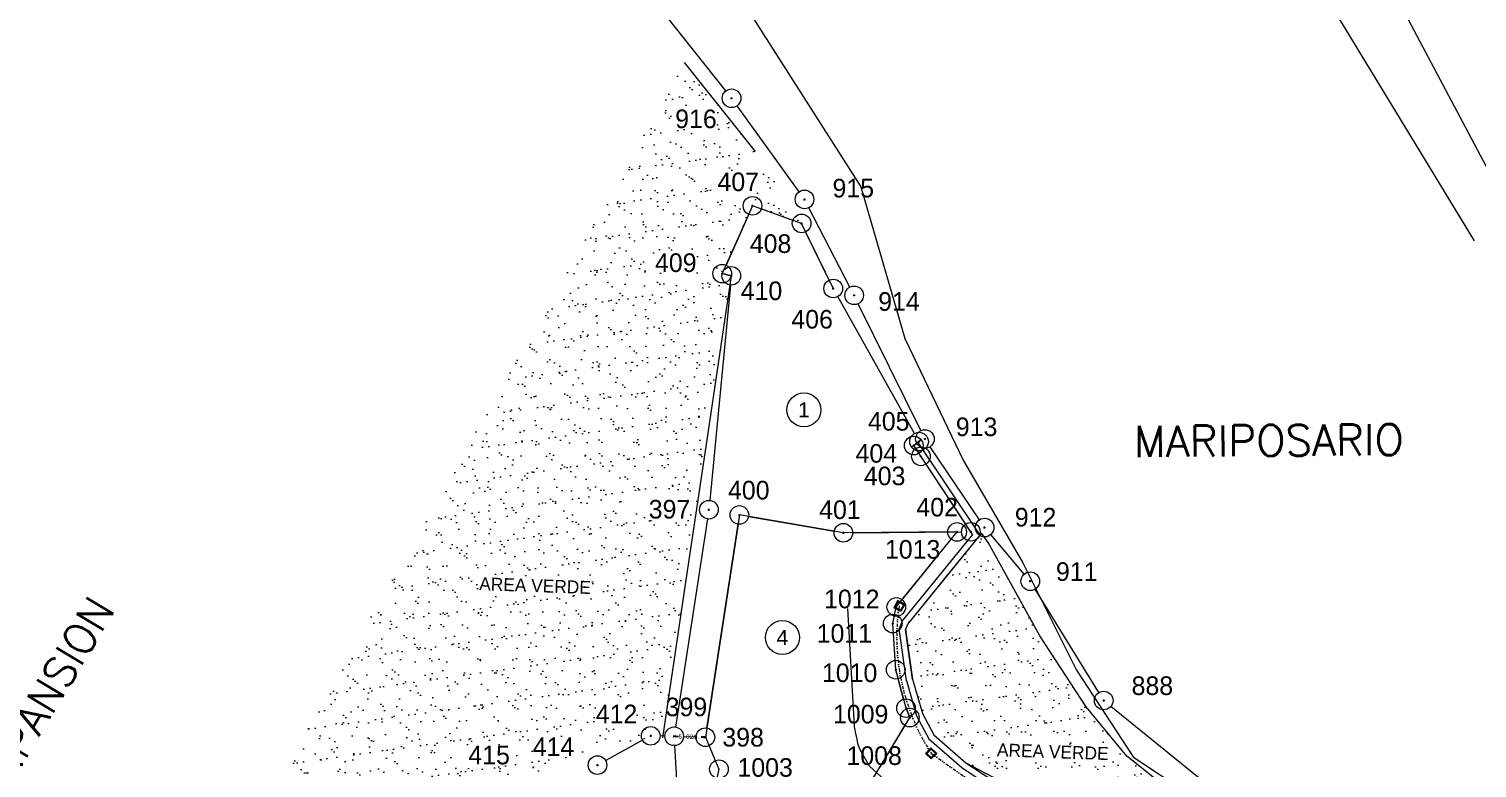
# Model space of a CAD drawing. Header units: metres. Extents: x 610261 to 617471, y 1314831 to 1317846.
# Drawn here: x 614426.2 to 614659.5, y 1316895.9 to 1317015 of the extents above; entities that cross this region are included whole.
import ezdxf
from ezdxf.enums import TextEntityAlignment as Align

# ---------------------------------------------------------------- set-up
doc = ezdxf.new("R2010")
doc.units = ezdxf.units.M
doc.header["$PDMODE"] = 34
doc.header["$PDSIZE"] = 0.15
doc.linetypes.add('$$DIVIDE$$', pattern=[1.252, 0.5, -0.25, 0.001, -0.25, 0.001, -0.25])
for name, color, linetype, lineweight in [('11. division lotes', 12, 'Continuous', 0), ('20. poligonos', 201, 'Continuous', 0), ('24. numeros lotes', 10, 'Continuous', 0), ('33. areas verdes', 72, 'Continuous', 0), ('34. muros', 7, 'Continuous', 0), ('38. polilinea lotes', 31, 'Continuous', 0), ('ARBOLES', 1, 'Continuous', 0)]:
    doc.layers.add(name, color=color, linetype=linetype, lineweight=lineweight)
for name, color, linetype in [('2', 1, 'Continuous'), ('CVL_CUADCON_LIN', 8, 'Continuous'), ('Polígono', 7, 'Continuous'), ('textos_terrenos colindantes', 4, 'Continuous')]:
    doc.layers.add(name, color=color, linetype=linetype)
doc.styles.add('ARIAL', font='arial.ttf', dxfattribs={"width": 0.8, "height": 0.039688})
doc.styles.add('Courier', font='cour.ttf')
doc.styles.add('ROMANS', font='monotxt.shx', dxfattribs={"height": 0.7})
doc.styles.add('style1', font='romans.shx')
doc.dimstyles.new('STANDARD$0', dxfattribs={"dimtxt": 0.6, "dimasz": 0.5, "dimexe": 0.125, "dimexo": 0.000625, "dimgap": 0.0625, "dimtad": 0, "dimzin": 1, "dimdsep": 46, "dimtxsty": 'ROMANS', "dimblk1": 'ARCHTICK', "dimblk2": 'ARCHTICK', "dimsah": 1, "dimcen": 2.5, "dimclrd": 1, "dimclre": 1, "dimclrt": 30, "dimaunit": 1, "dimadec": 0, "dimazin": 0, "dimtfac": 1, "dimtofl": 0, "dimtmove": 1, "dimatfit": 3, "dimldrblk": 'ARCHTICK', "dimfxl": 1, "dimtolj": 1, "dimtzin": 1, "dimarcsym": 0})
pattern_1 = [(37.93167, (603121.183, 1316989.973), (-0.1550166, 3.852594), [0, -3.040004, 0, -3.4000045, 0, -3.2500043]), (7.93167, (603121.183, 1316989.973), (3.496934, 5.670806), [0, -1.6400022, 0, -2.7400036, 0, -1.0500014]), (327.93167, (603118.723, 1316989.9544), (6.22803, 0.0582416), [0, -1.0000013, 0, -3.6000048, 0, -4.7000062]), (317.93167, (603118.723, 1316989.9544), (5.998866, 1.8006), [0, -0.5000007, 0, -2.360003, 0, -2.7000036])]

# ---------------------------------------------------------------- blocks, each defined once
blk = doc.blocks.new('232')
at = {"layer": '33. areas verdes', "lineweight": 0}
h = blk.add_hatch(dxfattribs=at)
h.set_pattern_fill('AR-SAND', color=256, scale=2.000003, angle=0.4317, style=0)
h.set_pattern_definition(pattern_1)
h.paths.add_polyline_path([(605333.12, 1318586.99), (605335.11, 1318586.6), (605336.68, 1318586.29), (605338.66, 1318585.89), (605340.12, 1318585.6), (605340.88, 1318585.45), (605343.12, 1318585.01), (605345.36, 1318584.56), (605349.05, 1318583.83), (605353.84, 1318582.85), (605371.28, 1318579.92), (605368.6, 1318586.17), (605372.49, 1318590.42), (605386.17, 1318596.43), (605397.38, 1318597.98), (605408.48, 1318672.42), (605407.02, 1318672.77), (605411.89, 1318683.7), (605419.81, 1318680.86), (605412.39, 1318692.45), (605400.96, 1318706.78), (605372.37, 1318656.16), (605370.06, 1318652.08), (605356.87, 1318628.85), (605351.95, 1318620.18), (605348.35, 1318613.84), (605342.65, 1318603.79), (605341.2, 1318601.23), (605338.33, 1318596.18)])
h = blk.add_hatch(dxfattribs=at)
h.set_pattern_fill('AR-SAND', color=256, scale=2.000003, angle=0.4317, style=0)
h.set_pattern_definition(pattern_1)
h.paths.add_polyline_path([(605448.8, 1318630.98), (605443.06, 1318623.92), (605437.4, 1318616.97), (605437.11, 1318616.61), (605436.91, 1318616.36), (605436.72, 1318615.88), (605436.55, 1318615.44), (605437.68, 1318607.44), (605439.27, 1318601.92), (605441.12, 1318598.46), (605446.26, 1318593.95), (605463.69, 1318584.87), (605467.47, 1318583.43), (605476.91, 1318581.42), (605497.28, 1318579.36), (605507.89, 1318573.97), (605508.48, 1318575.05), (605505.32, 1318576.17), (605498.11, 1318579.92), (605491.89, 1318583.75), (605479.12, 1318589.5), (605472.22, 1318595.05), (605465.63, 1318602.99), (605458.21, 1318614.43), (605449.85, 1318629.45)])
at = {"layer": '11. division lotes', "lineweight": 0}
for p, q in [((605411.89, 1318683.7), (605407.02, 1318672.77)), ((605411.89, 1318683.7), (605407.02, 1318672.77)), ((605419.81, 1318680.86), (605411.89, 1318683.7)), ((605419.81, 1318680.86), (605411.89, 1318683.7)), ((605424.92, 1318670.34), (605419.81, 1318680.86)), ((605424.92, 1318670.34), (605419.81, 1318680.86)), ((605408.48, 1318672.42), (605404.76, 1318647.45)), ((605408.48, 1318672.42), (605404.76, 1318647.45)), ((605407.02, 1318672.77), (605408.48, 1318672.42)), ((605407.02, 1318672.77), (605408.48, 1318672.42)), ((605404.76, 1318647.45), (605401.06, 1318622.71)), ((605404.76, 1318647.45), (605401.06, 1318622.71)), ((605401.06, 1318622.71), (605397.38, 1318597.98)), ((605428.26, 1318600.88), (605427.24, 1318618.81)), ((605428.33, 1318599.79), (605428.26, 1318600.88)), ((605428.61, 1318598.45), (605428.33, 1318599.79)), ((605428.69, 1318598.05), (605428.61, 1318598.45)), ((605428.89, 1318597.11), (605428.69, 1318598.05)), ((605429.2, 1318596.16), (605428.89, 1318597.11)), ((605429.96, 1318594.81), (605429.2, 1318596.16))]:
    blk.add_line(p, q, dxfattribs=at)
at = {"layer": '20. poligonos', "lineweight": 0}
for p, q in [((605528.23, 1318678.08), (605500.35, 1318723.86)), ((605412.39, 1318692.45), (605400.96, 1318706.78))]:
    blk.add_line(p, q, dxfattribs=at)
at = {"layer": '24. numeros lotes', "lineweight": 0}
for centre in [(605420.18, 1318650.83), (605416.71, 1318614.17)]:
    blk.add_circle(centre, 2.74, dxfattribs=at)
at = {"layer": '33. areas verdes', "lineweight": 0}
for points in [[(605448.8, 1318630.98), (605443.06, 1318623.92), (605437.4, 1318616.97), (605437.11, 1318616.61), (605436.91, 1318616.36), (605436.72, 1318615.88), (605436.55, 1318615.44), (605437.68, 1318607.44), (605439.27, 1318601.92), (605441.12, 1318598.46), (605446.26, 1318593.95), (605463.69, 1318584.87)], [(605479.12, 1318589.5), (605472.22, 1318595.05), (605465.63, 1318602.99), (605458.21, 1318614.43), (605449.85, 1318629.45), (605448.8, 1318630.98)]]:
    blk.add_lwpolyline(points, dxfattribs=at)
at = {"layer": '34. muros', "lineweight": 0}
for p, q in [((605437.88, 1318645.08), (605438.73, 1318645.72)), ((605447.35, 1318630.78), (605437.88, 1318645.08)), ((605438.56, 1318645.59), (605448.53, 1318630.64)), ((605447.35, 1318630.78), (605436.03, 1318616.86)), ((605448.53, 1318630.64), (605436.91, 1318616.36)), ((605436.03, 1318616.86), (605435.52, 1318615.56)), ((605436.7, 1318607.26), (605435.52, 1318615.56)), ((605436.91, 1318616.36), (605436.55, 1318615.44)), ((605437.69, 1318607.4), (605436.55, 1318615.44)), ((605436.7, 1318607.26), (605438.34, 1318601.54)), ((605437.68, 1318607.44), (605439.27, 1318601.92)), ((605438.34, 1318601.54), (605440.33, 1318597.83)), ((605439.27, 1318601.92), (605441.12, 1318598.46)), ((605440.33, 1318597.83), (605445.6, 1318593.2)), ((605441.12, 1318598.46), (605446.26, 1318593.95)), ((605445.6, 1318593.2), (605461.87, 1318582.49)), ((605446.26, 1318593.95), (605462.16, 1318583.66))]:
    blk.add_line(p, q, dxfattribs=at)
at = {"layer": '38. polilinea lotes', "lineweight": 0}
for p, q in [((605435.27, 1318620.11), (605434.66, 1318618.96)), ((605436.43, 1318619.51), (605435.27, 1318620.11)), ((605435.81, 1318618.37), (605434.66, 1318618.96)), ((605435.34, 1318619.9), (605434.86, 1318619.02)), ((605435.75, 1318618.57), (605434.86, 1318619.02)), ((605436.22, 1318619.45), (605435.34, 1318619.9)), ((605436.22, 1318619.45), (605435.75, 1318618.57)), ((605436.43, 1318619.51), (605435.81, 1318618.37)), ((605430.72, 1318593.46), (605429.2, 1318596.16)), ((605440.65, 1318596.4), (605439.78, 1318595.5)), ((605439.78, 1318595.5), (605440.66, 1318594.6)), ((605440.66, 1318596.19), (605439.99, 1318595.5)), ((605439.99, 1318595.5), (605440.67, 1318594.81)), ((605440.65, 1318596.4), (605441.58, 1318595.46)), ((605440.66, 1318596.19), (605441.37, 1318595.47)), ((605441.58, 1318595.46), (605440.66, 1318594.6)), ((605441.37, 1318595.47), (605440.67, 1318594.81)), ((605433.25, 1318591.11), (605430.72, 1318593.46))]:
    blk.add_line(p, q, dxfattribs=at)
at = {"layer": 'ARBOLES', "color": 1, "linetype": '$$DIVIDE$$', "lineweight": 0}
blk.add_line((605440.68, 1318595.5), (605458.36, 1318583.15), dxfattribs=at)
blk.add_arc((605469.55, 1318614.21), 34.4, 171.5579, 212.9365, dxfattribs=at)
at = {"layer": 'Polígono', "lineweight": 0}
for points in [[(605407.59, 1318702.2), (605395.95, 1318716.92)], [(605419.41, 1318685.94), (605409.4, 1318699.8)], [(605418.4, 1318681.36), (605413.3, 1318683.2)], [(605427.58, 1318670.61), (605420.97, 1318683.39)], [(605411.28, 1318682.33), (605407.63, 1318674.14)], [(605424.25, 1318671.73), (605420.46, 1318679.51)], [(605408.48, 1318672.42), (605407.02, 1318672.77)], [(605408.34, 1318670.93), (605405.01, 1318636.24)], [(605438, 1318647.03), (605425.64, 1318669.07)], [(605439.02, 1318647.49), (605428.93, 1318667.93)], [(605439.08, 1318645.98), (605437.53, 1318644.82)], [(605438.2, 1318644.59), (605438.71, 1318643.83)], [(605448.45, 1318633.12), (605440.52, 1318644.9)], [(605446.25, 1318632.43), (605439.86, 1318642.09)], [(605404.64, 1318633.27), (605399.51, 1318599.74)], [(605404.53, 1318599.58), (605409.56, 1318632.42)], [(605409.56, 1318632.42), (605404.53, 1318599.58)], [(605411.26, 1318633.65), (605425.06, 1318631.28)], [(605425.06, 1318631.28), (605411.26, 1318633.65)], [(605428.04, 1318631.04), (605445.58, 1318631.17)], [(605443.36, 1318631.15), (605428.04, 1318631.04)], [(605436, 1318620.24), (605443.91, 1318630)], [(605455.68, 1318624.37), (605450.27, 1318630.73)], [(605467.69, 1318605.29), (605457.44, 1318621.95)], [(605434.8, 1318617.87), (605434.75, 1318617.61)], [(605434.88, 1318610.46), (605434.59, 1318614.91)], [(605436.25, 1318604.23), (605435.36, 1318607.52)], [(605436.69, 1318602.65), (605437.2, 1318601.39)], [(605496.95, 1318580.86), (605469.64, 1318603.06)], [(605420.33, 1318573.28), (605436.48, 1318599.98)], [(605394.18, 1318597.6), (605388.24, 1318594.34)], [(605397.78, 1318598.28), (605397, 1318598.3)], [(605400.32, 1318581.09), (605399.37, 1318596.76)], [(605400.78, 1318598.21), (605402.8, 1318598.15)], [(605404.89, 1318596.72), (605405.9, 1318594.33)]]:
    blk.add_lwpolyline(points, dxfattribs=at)
for centre in [(605408.52, 1318701.02), (605420.28, 1318684.73), (605411.89, 1318683.7), (605419.81, 1318680.86), (605407.02, 1318672.77), (605408.48, 1318672.42), (605424.9, 1318670.38), (605428.27, 1318669.28), (605437.88, 1318645.08), (605438.73, 1318645.72), (605439.68, 1318646.14), (605439.03, 1318643.34), (605404.87, 1318634.75), (605409.78, 1318633.9), (605409.78, 1318633.9), (605426.54, 1318631.03), (605426.54, 1318631.03), (605444.86, 1318631.17), (605447.08, 1318631.18), (605449.29, 1318631.87), (605456.65, 1318623.23), (605435.06, 1318619.08), (605434.49, 1318616.41), (605434.97, 1318608.97), (605436.63, 1318602.78), (605468.48, 1318604.01), (605437.25, 1318601.26), (605395.5, 1318598.33), (605399.28, 1318598.25), (605399.28, 1318598.25), (605404.3, 1318598.1), (605404.3, 1318598.1), (605386.92, 1318593.61), (605406.49, 1318592.95)]:
    blk.add_circle(centre, 1.5, dxfattribs=at)
for p in [(605408.52, 1318701.02), (605411.89, 1318683.7), (605420.28, 1318684.73), (605419.81, 1318680.86), (605407.02, 1318672.77), (605408.48, 1318672.42), (605424.9, 1318670.38), (605428.27, 1318669.28), (605438.73, 1318645.72), (605439.68, 1318646.14), (605437.88, 1318645.08), (605439.03, 1318643.34), (605404.87, 1318634.75), (605409.78, 1318633.9), (605409.78, 1318633.9), (605449.29, 1318631.87), (605426.54, 1318631.03), (605426.54, 1318631.03), (605444.86, 1318631.17), (605447.08, 1318631.18), (605456.65, 1318623.23), (605435.06, 1318619.08), (605434.49, 1318616.41), (605434.97, 1318608.97), (605468.48, 1318604.01), (605436.63, 1318602.78), (605437.25, 1318601.26), (605395.5, 1318598.33), (605399.28, 1318598.25), (605399.28, 1318598.25), (605404.3, 1318598.1), (605404.3, 1318598.1), (605386.92, 1318593.61)]:
    blk.add_point(p, dxfattribs=at)
at = {"layer": '24. numeros lotes', "lineweight": 0, "style": 'ARIAL'}
for s, p in [('1', (605420.18, 1318650.83)), ('4', (605416.71, 1318614.17))]:
    blk.add_text(s, height=2.43, rotation=0.4317, dxfattribs=at).set_placement(p, align=Align.MIDDLE_CENTER)
at = {"layer": '33. areas verdes', "lineweight": 0, "char_height": 2.0868, "width": 19.6616, "attachment_point": 1, "rotation": 357.9941, "style": 'Courier'}
for insert in [(605367.91, 1318623.88), (605451.33, 1318597.13)]:
    blk.add_mtext('{\\fStylus BT|b0|i0|c0|p34;\\C0;AREA VERDE}', dxfattribs=dict(at, insert=insert))
at = {"layer": 'Polígono', "lineweight": 0}
for s, p in [('916', (605406.13, 1318699.21)), ('407', (605412.95, 1318689.06)), ('915', (605431.48, 1318688.05)), ('914', (605438.84, 1318669.79)), ('406', (605424.85, 1318666.93)), ('913', (605451.35, 1318649.6)), ('403', (605436.53, 1318641.69)), ('912', (605460.85, 1318635.04)), ('1013', (605442.16, 1318629.86)), ('911', (605467.48, 1318626.28)), ('888', (605479.67, 1318607.9))]:
    blk.add_text(s, height=3, dxfattribs=at).set_placement(p, align=Align.TOP_RIGHT)
blk.add_text('408', height=3, dxfattribs=at).set_placement((605411.46, 1318679.11), align=Align.TOP_LEFT)
for s, p in [('409', (605396.19, 1318674.54)), ('410', (605410, 1318670.01)), ('398', (605407.04, 1318598.1)), ('1003', (605409.47, 1318593.23))]:
    blk.add_text(s, height=3, dxfattribs=at).set_placement(p, align=Align.MIDDLE_LEFT)
for s, p in [('405', (605437.19, 1318648.99)), ('404', (605435.19, 1318643.82)), ('397', (605401.87, 1318634.83)), ('402', (605444.99, 1318635.16)), ('1012', (605432.35, 1318620.37)), ('1011', (605431.16, 1318614.82)), ('1010', (605432.01, 1318608.48)), ('1009', (605433.79, 1318601.82)), ('1008', (605435.96, 1318595.13))]:
    blk.add_text(s, height=3, dxfattribs=at).set_placement(p, align=Align.MIDDLE_RIGHT)
for s, p in [('400', (605414.64, 1318635.5)), ('399', (605404.6, 1318600.58))]:
    blk.add_text(s, height=3, dxfattribs=at).set_placement(p, align=Align.BOTTOM_RIGHT)
blk.add_text('401', height=3, dxfattribs=at).set_placement((605425.98, 1318632.35), align=Align.BOTTOM_CENTER)
for s, p in [('412', (605389.99, 1318603.34)), ('415', (605369.46, 1318596.73)), ('414', (605379.83, 1318598.06))]:
    blk.add_text(s, height=3, dxfattribs=at).set_placement(p, align=Align.TOP_CENTER)
at = {"layer": 'textos_terrenos colindantes', "color": 0, "lineweight": 0, "style": 'style1'}
for s, rotation, p in [('MARIPOSARIO', 0.4317, (605473.35, 1318643.23)), ('AREA DE FUTURA EXPANSION', 59.1005, (605259.46, 1318535.44))]:
    blk.add_text(s, height=5, rotation=rotation, dxfattribs=at).set_placement(p)
blk = doc.blocks.new('_ARCHTICK')
at = {"color": 0, "linetype": 'ByBlock', "const_width": 0.15}
blk.add_lwpolyline([(-0.5, -0.5), (0.5, 0.5)], dxfattribs=at)
blk = doc.blocks.new('*D68')
at = {"layer": 'CVL_CUADCON_LIN', "color": 1, "lineweight": -2, "ltscale": 0.5, "transparency": 16777216}
for p, q in [((614530.13, 1316901.02), (614530.13, 1316901.15)), ((614530.13, 1316901.02), (614530.82, 1316901)), ((614535.14, 1316900.87), (614534.45, 1316900.89)), ((614535.14, 1316900.87), (614535.15, 1316900.99))]:
    blk.add_line(p, q, dxfattribs=at)
at = {"layer": 'Defpoints', "color": 0, "ltscale": 0.5, "transparency": 16777216}
for p in [(614530.13, 1316901.02), (614530.13, 1316901.02), (614535.14, 1316900.87)]:
    blk.add_point(p, dxfattribs=at)
at = {"layer": 'CVL_CUADCON_LIN', "color": 1, "lineweight": -2, "ltscale": 0.5, "transparency": 16777216, "xscale": 0.5, "yscale": 0.5, "zscale": 0.5}
for p, rotation in [((614530.13, 1316901.02), 178.2538227023487), ((614535.14, 1316900.87), 358.2538227023488)]:
    blk.add_blockref('_ARCHTICK', p, dxfattribs=dict(at, rotation=rotation))
at = {"layer": 'CVL_CUADCON_LIN', "color": 30, "lineweight": 0, "ltscale": 0.5, "transparency": 16777216, "insert": (614532.63, 1316900.95), "char_height": 0.7, "attachment_point": 5, "rotation": 358.2538, "style": 'ROMANS'}
blk.add_mtext('\\A1;5.02m.', dxfattribs=at)

msp = doc.modelspace()

# ---------------------------------------------------------------- linework, layer by layer
at = {"lineweight": 0}
msp.add_lwpolyline([(614540.62732, 1316936.672), (614535.14412, 1316900.8694), (614537.32932, 1316895.7242), (614535.86072, 1316889.1256), (614540.38012, 1316882.3675), (614539.13982, 1316879.0626), (614550.39912, 1316874.7696), (614568.09792, 1316904.0338), (614567.48012, 1316905.553), (614565.81952, 1316911.7442), (614565.33292, 1316919.1883), (614565.90482, 1316921.8577), (614575.70309, 1316933.94519), (614557.38002, 1316933.7949)], close=True, dxfattribs=at)
at = {"layer": '2', "linetype": 'Continuous', "lineweight": 0}
msp.add_line((614532.77655, 1317235.07067), (614719.38855, 1316882.29867), dxfattribs=at)
msp.add_lwpolyline([(614471.72855, 1317164.74267), (614506.16055, 1317051.59367), (614525.96755, 1317043.18067), (614560.20855, 1316989.50767), (614567.29655, 1316965.09767), (614576.67655, 1316945.51467), (614586.31255, 1316928.98067), (614594.93255, 1316911.68667), (614604.06255, 1316897.69567), (614608.63155, 1316894.63967), (614623.35855, 1316886.23267), (614642.91255, 1316878.32867), (614651.54955, 1316877.30167), (614719.38855, 1316882.29867)], dxfattribs=at)

# ---------------------------------------------------------------- block references
at = {"layer": 'CVL_CUADCON_LIN', "lineweight": 0}
msp.add_blockref('232', (9130.84291, -1697.23222), dxfattribs=at)

# ---------------------------------------------------------------- dimensions: what is measured, and where the dimension line sits
at = {"layer": 'CVL_CUADCON_LIN', "lineweight": 0, "ltscale": 0.5}
dim = msp.add_aligned_dim(p1=(614535.14412, 1316900.8694), p2=(614530.12542, 1316901.0224), distance=0, dimstyle='STANDARD$0', override={"dimpost": 'm.'}, dxfattribs=at)
dim.commit()
dim.dimension.update_dxf_attribs({"geometry": '*D68', "text_midpoint": (614532.63477, 1316900.9459)})

doc.saveas('drawing.dxf')
